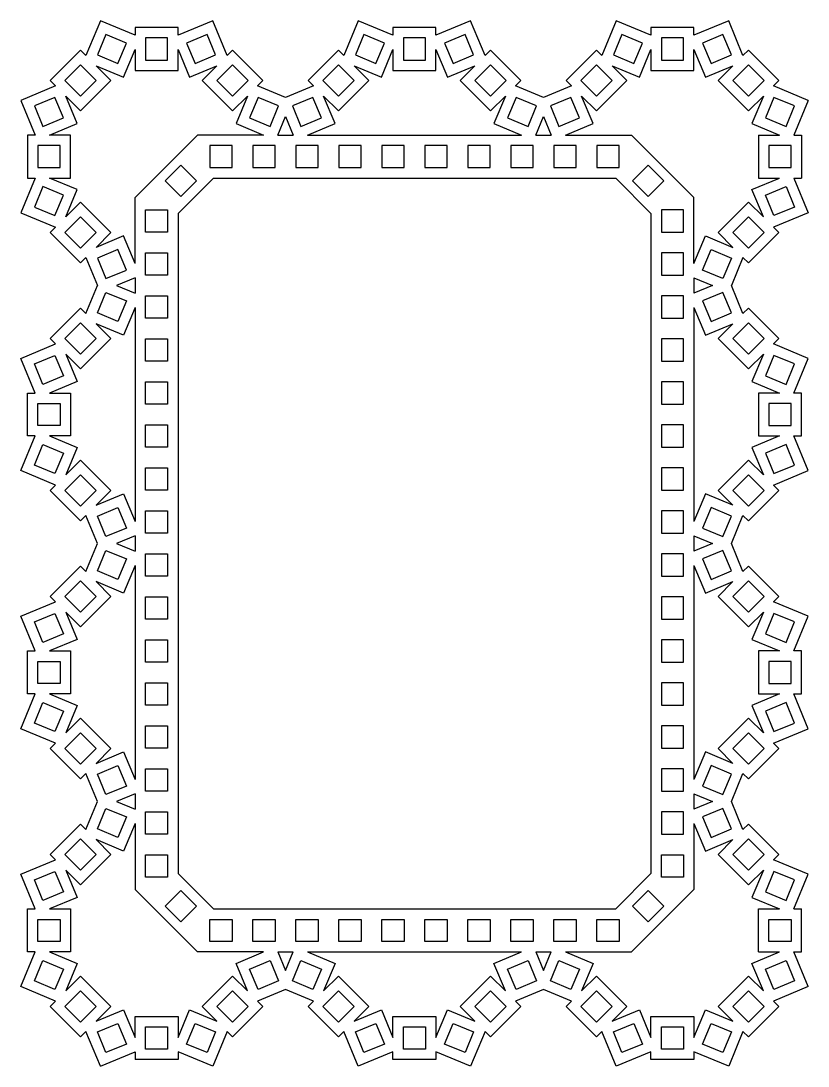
# Model space of a CAD drawing. Extents: x 198 to 660, y 50 to 237.
# Drawn here: x 198.4 to 311.7, y 49.9 to 200.3 of the extents above; entities that cross this region are included whole.
import ezdxf

# ---------------------------------------------------------------- set-up
doc = ezdxf.new("R2010")
doc.units = 0
doc.layers.get('0').update_dxf_attribs({"linetype": 'CONTINUOUS'})

msp = doc.modelspace()

# ---------------------------------------------------------------- linework, layer by layer
for p, q in [((209.83, 200.32), (207.76, 195.33)), ((214.82, 198.26), (209.83, 200.32)), ((226, 200.32), (221.01, 198.26)), ((228.06, 195.33), (226, 200.32)), ((246.95, 200.32), (244.89, 195.33)), ((251.94, 198.26), (246.95, 200.32)), ((263.12, 200.32), (258.13, 198.26)), ((265.19, 195.33), (263.12, 200.32)), ((284.08, 200.32), (282.01, 195.33)), ((289.07, 198.26), (284.08, 200.32)), ((300.25, 200.32), (295.26, 198.26)), ((302.31, 195.33), (300.25, 200.32)), ((221.01, 199.37), (214.82, 199.37)), ((214.82, 199.37), (214.82, 198.26)), ((221.01, 198.26), (221.01, 199.37)), ((258.13, 199.37), (251.94, 199.37)), ((251.94, 199.37), (251.94, 198.26)), ((258.13, 198.26), (258.13, 199.37)), ((295.26, 199.37), (289.07, 199.37)), ((289.07, 199.37), (289.07, 198.26)), ((295.26, 198.26), (295.26, 199.37)), ((210.64, 198.36), (209.42, 195.42)), ((213.58, 197.14), (210.64, 198.36)), ((212.36, 194.2), (213.58, 197.14)), ((216.32, 197.87), (216.32, 194.68)), ((219.51, 197.87), (216.32, 197.87)), ((219.51, 194.68), (219.51, 197.87)), ((225.18, 198.36), (222.24, 197.14)), ((222.24, 197.14), (223.46, 194.2)), ((226.4, 195.42), (225.18, 198.36)), ((247.76, 198.36), (246.54, 195.42)), ((250.71, 197.14), (247.76, 198.36)), ((249.49, 194.2), (250.71, 197.14)), ((253.44, 197.87), (253.44, 194.68)), ((256.63, 197.87), (253.44, 197.87)), ((256.63, 194.68), (256.63, 197.87)), ((262.31, 198.36), (259.37, 197.14)), ((259.37, 197.14), (260.58, 194.2)), ((263.53, 195.42), (262.31, 198.36)), ((284.89, 198.36), (283.67, 195.42)), ((287.83, 197.14), (284.89, 198.36)), ((286.61, 194.2), (287.83, 197.14)), ((290.57, 197.87), (290.57, 194.68)), ((293.76, 197.87), (290.57, 197.87)), ((293.76, 194.68), (293.76, 197.87)), ((299.43, 198.36), (296.49, 197.14)), ((296.49, 197.14), (297.71, 194.2)), ((300.65, 195.42), (299.43, 198.36)), ((206.97, 196.12), (202.6, 191.74)), ((207.76, 195.33), (206.97, 196.12)), ((213.18, 192.24), (214.82, 196.2)), ((214.82, 196.2), (214.82, 193.18)), ((221.01, 193.18), (221.01, 196.2)), ((221.01, 196.2), (222.65, 192.24)), ((228.85, 196.12), (228.06, 195.33)), ((233.23, 191.74), (228.85, 196.12)), ((244.1, 196.12), (239.72, 191.74)), ((244.89, 195.33), (244.1, 196.12)), ((250.3, 192.24), (251.94, 196.2)), ((251.94, 196.2), (251.94, 193.18)), ((258.13, 193.18), (258.13, 196.2)), ((258.13, 196.2), (259.77, 192.24)), ((265.98, 196.12), (265.19, 195.33)), ((270.35, 191.74), (265.98, 196.12)), ((281.22, 196.12), (276.85, 191.74)), ((282.01, 195.33), (281.22, 196.12)), ((287.43, 192.24), (289.07, 196.2)), ((289.07, 196.2), (289.07, 193.18)), ((295.26, 196.2), (296.9, 192.24)), ((295.26, 193.18), (295.26, 196.2)), ((303.1, 196.12), (302.31, 195.33)), ((307.48, 191.74), (303.1, 196.12)), ((209.42, 195.42), (212.36, 194.2)), ((216.32, 194.68), (219.51, 194.68)), ((223.46, 194.2), (226.4, 195.42)), ((246.54, 195.42), (249.49, 194.2)), ((253.44, 194.68), (256.63, 194.68)), ((260.58, 194.2), (263.53, 195.42)), ((283.67, 195.42), (286.61, 194.2)), ((290.57, 194.68), (293.76, 194.68)), ((297.71, 194.2), (300.65, 195.42)), ((206.97, 194), (204.72, 191.74)), ((209.23, 191.74), (206.97, 194)), ((209.21, 193.88), (213.18, 192.24)), ((211.35, 191.74), (209.21, 193.88)), ((214.82, 193.18), (221.01, 193.18)), ((222.65, 192.24), (226.61, 193.88)), ((226.61, 193.88), (224.48, 191.74)), ((228.85, 194), (226.6, 191.74)), ((231.1, 191.74), (228.85, 194)), ((244.1, 194), (241.85, 191.74)), ((246.35, 191.74), (244.1, 194)), ((246.34, 193.88), (250.3, 192.24)), ((248.47, 191.74), (246.34, 193.88)), ((251.94, 193.18), (258.13, 193.18)), ((259.77, 192.24), (263.74, 193.88)), ((263.74, 193.88), (261.6, 191.74)), ((265.98, 194), (263.72, 191.74)), ((268.23, 191.74), (265.98, 194)), ((281.22, 194), (278.97, 191.74)), ((283.48, 191.74), (281.22, 194)), ((283.46, 193.88), (287.43, 192.24)), ((285.6, 191.74), (283.46, 193.88)), ((289.07, 193.18), (295.26, 193.18)), ((296.9, 192.24), (300.86, 193.88)), ((300.86, 193.88), (298.73, 191.74)), ((303.1, 194), (300.85, 191.74)), ((305.35, 191.74), (303.1, 194)), ((202.6, 191.74), (203.39, 190.96)), ((204.72, 191.74), (206.97, 189.49)), ((206.97, 189.49), (209.23, 191.74)), ((206.97, 187.37), (211.35, 191.74)), ((224.48, 191.74), (228.85, 187.37)), ((226.6, 191.74), (228.85, 189.49)), ((228.85, 189.49), (231.1, 191.74)), ((232.44, 190.96), (233.23, 191.74)), ((239.72, 191.74), (240.51, 190.96)), ((241.85, 191.74), (244.1, 189.49)), ((244.1, 187.37), (248.47, 191.74)), ((244.1, 189.49), (246.35, 191.74)), ((261.6, 191.74), (265.98, 187.37)), ((263.72, 191.74), (265.98, 189.49)), ((265.98, 189.49), (268.23, 191.74)), ((269.56, 190.96), (270.35, 191.74)), ((276.85, 191.74), (277.64, 190.96)), ((278.97, 191.74), (281.22, 189.49)), ((281.22, 187.37), (285.6, 191.74)), ((281.22, 189.49), (283.48, 191.74)), ((298.73, 191.74), (303.1, 187.37)), ((300.85, 191.74), (303.1, 189.49)), ((303.1, 189.49), (305.35, 191.74)), ((306.69, 190.96), (307.48, 191.74)), ((203.39, 190.96), (198.39, 188.89)), ((236.47, 189.28), (232.44, 190.96)), ((240.51, 190.96), (236.47, 189.28)), ((273.6, 189.28), (269.56, 190.96)), ((277.64, 190.96), (273.6, 189.28)), ((311.68, 188.89), (306.69, 190.96)), ((198.39, 188.89), (200.46, 183.9)), ((203.3, 189.3), (200.35, 188.08)), ((200.35, 188.08), (201.57, 185.13)), ((204.52, 186.35), (203.3, 189.3)), ((206.48, 185.54), (204.84, 189.5)), ((204.84, 189.5), (206.97, 187.37)), ((228.85, 187.37), (230.99, 189.5)), ((230.99, 189.5), (229.35, 185.54)), ((232.52, 189.3), (231.31, 186.35)), ((235.47, 188.08), (232.52, 189.3)), ((234.25, 185.13), (235.47, 188.08)), ((240.42, 189.3), (237.48, 188.08)), ((237.48, 188.08), (238.7, 185.13)), ((241.64, 186.35), (240.42, 189.3)), ((243.6, 185.54), (241.96, 189.5)), ((241.96, 189.5), (244.1, 187.37)), ((265.98, 187.37), (268.11, 189.5)), ((268.11, 189.5), (266.47, 185.54)), ((269.65, 189.3), (268.43, 186.35)), ((272.59, 188.08), (269.65, 189.3)), ((271.38, 185.13), (272.59, 188.08)), ((277.55, 189.3), (274.6, 188.08)), ((274.6, 188.08), (275.82, 185.13)), ((278.77, 186.35), (277.55, 189.3)), ((279.09, 189.5), (281.22, 187.37)), ((280.73, 185.54), (279.09, 189.5)), ((303.1, 187.37), (305.24, 189.5)), ((305.24, 189.5), (303.6, 185.54)), ((306.77, 189.3), (305.56, 186.35)), ((309.72, 188.08), (306.77, 189.3)), ((308.5, 185.13), (309.72, 188.08)), ((311.68, 188.89), (309.61, 183.9)), ((235.36, 183.9), (236.47, 186.58)), ((236.47, 186.58), (237.59, 183.9)), ((272.49, 183.9), (273.6, 186.58)), ((273.6, 186.58), (274.71, 183.9)), ((201.57, 185.13), (204.52, 186.35)), ((202.52, 183.9), (206.48, 185.54)), ((229.35, 185.54), (233.31, 183.9)), ((231.31, 186.35), (234.25, 185.13)), ((238.7, 185.13), (241.64, 186.35)), ((239.64, 183.9), (243.6, 185.54)), ((266.47, 185.54), (270.43, 183.9)), ((268.43, 186.35), (271.38, 185.13)), ((275.82, 185.13), (278.77, 186.35)), ((276.77, 183.9), (280.73, 185.54)), ((303.6, 185.54), (307.56, 183.9)), ((305.56, 186.35), (308.5, 185.13)), ((199.35, 183.9), (199.35, 177.71)), ((200.46, 183.9), (199.35, 183.9)), ((205.54, 183.9), (202.52, 183.9)), ((205.54, 177.71), (205.54, 183.9)), ((223.79, 183.9), (214.82, 174.93)), ((233.31, 183.9), (223.79, 183.9)), ((235.36, 183.9), (237.59, 183.9)), ((239.64, 183.9), (270.43, 183.9)), ((272.49, 183.9), (274.71, 183.9)), ((276.77, 183.9), (286.28, 183.9)), ((286.28, 183.9), (295.26, 174.93)), ((304.54, 183.9), (304.54, 177.71)), ((304.54, 183.9), (307.56, 183.9)), ((309.61, 183.9), (310.72, 183.9)), ((310.72, 183.9), (310.72, 177.71)), ((204.04, 182.4), (200.85, 182.4)), ((200.85, 182.4), (200.85, 179.21)), ((204.04, 179.21), (204.04, 182.4)), ((225.6, 182.4), (225.6, 179.21)), ((228.79, 182.4), (225.6, 182.4)), ((228.79, 179.21), (228.79, 182.4)), ((234.97, 182.4), (231.79, 182.4)), ((231.79, 182.4), (231.79, 179.21)), ((234.97, 179.21), (234.97, 182.4)), ((237.97, 182.4), (237.97, 179.21)), ((241.16, 182.4), (237.97, 182.4)), ((241.16, 179.21), (241.16, 182.4)), ((247.35, 182.4), (244.16, 182.4)), ((244.16, 182.4), (244.16, 179.21)), ((247.35, 179.21), (247.35, 182.4)), ((250.35, 182.4), (250.35, 179.21)), ((253.54, 182.4), (250.35, 182.4)), ((253.54, 179.21), (253.54, 182.4)), ((259.72, 182.4), (256.54, 182.4)), ((256.54, 182.4), (256.54, 179.21)), ((259.72, 179.21), (259.72, 182.4)), ((262.72, 182.4), (262.72, 179.21)), ((265.91, 182.4), (262.72, 182.4)), ((265.91, 179.21), (265.91, 182.4)), ((272.1, 182.4), (268.91, 182.4)), ((268.91, 182.4), (268.91, 179.21)), ((272.1, 179.21), (272.1, 182.4)), ((275.1, 182.4), (275.1, 179.21)), ((278.29, 182.4), (275.1, 182.4)), ((278.29, 179.21), (278.29, 182.4)), ((284.47, 182.4), (281.29, 182.4)), ((281.29, 182.4), (281.29, 179.21)), ((284.47, 179.21), (284.47, 182.4)), ((309.22, 182.4), (306.04, 182.4)), ((306.04, 182.4), (306.04, 179.21)), ((309.22, 179.21), (309.22, 182.4)), ((200.85, 179.21), (204.04, 179.21)), ((221.43, 179.55), (219.17, 177.29)), ((223.68, 177.29), (221.43, 179.55)), ((225.6, 179.21), (228.79, 179.21)), ((231.79, 179.21), (234.97, 179.21)), ((237.97, 179.21), (241.16, 179.21)), ((244.16, 179.21), (247.35, 179.21)), ((250.35, 179.21), (253.54, 179.21)), ((256.54, 179.21), (259.72, 179.21)), ((262.72, 179.21), (265.91, 179.21)), ((268.91, 179.21), (272.1, 179.21)), ((275.1, 179.21), (278.29, 179.21)), ((281.29, 179.21), (284.47, 179.21)), ((286.39, 177.29), (288.65, 179.55)), ((288.65, 179.55), (290.9, 177.29)), ((306.04, 179.21), (309.22, 179.21)), ((200.46, 177.71), (198.39, 172.72)), ((199.35, 177.71), (200.46, 177.71)), ((206.48, 176.07), (202.52, 177.71)), ((202.52, 177.71), (205.54, 177.71)), ((221.01, 172.63), (226.09, 177.71)), ((226.09, 177.71), (283.99, 177.71)), ((289.07, 172.63), (283.99, 177.71)), ((303.6, 176.07), (307.56, 177.71)), ((304.54, 177.71), (307.56, 177.71)), ((309.61, 177.71), (311.68, 172.72)), ((309.61, 177.71), (310.72, 177.71)), ((201.57, 176.48), (200.35, 173.53)), ((204.52, 175.26), (201.57, 176.48)), ((204.84, 172.11), (206.48, 176.07)), ((219.17, 177.29), (221.43, 175.04)), ((223.68, 177.29), (221.43, 175.04)), ((286.39, 177.29), (288.65, 175.04)), ((290.9, 177.29), (288.65, 175.04)), ((305.24, 172.11), (303.6, 176.07)), ((305.56, 175.26), (308.5, 176.48)), ((308.5, 176.48), (309.72, 173.53)), ((203.3, 172.31), (204.52, 175.26)), ((214.82, 165.41), (214.82, 174.93)), ((295.26, 165.41), (295.26, 174.93)), ((306.77, 172.31), (305.56, 175.26)), ((200.35, 173.53), (203.3, 172.31)), ((206.97, 174.24), (204.84, 172.11)), ((211.35, 169.87), (206.97, 174.24)), ((216.32, 169.93), (216.32, 173.12)), ((216.32, 173.12), (219.51, 173.12)), ((219.51, 173.12), (219.51, 169.93)), ((290.57, 173.12), (290.57, 169.93)), ((293.76, 173.12), (290.57, 173.12)), ((293.76, 169.93), (293.76, 173.12)), ((298.73, 169.87), (303.1, 174.24)), ((303.1, 174.24), (305.24, 172.11)), ((309.72, 173.53), (306.77, 172.31)), ((198.39, 172.72), (203.39, 170.65)), ((206.97, 172.12), (204.72, 169.87)), ((209.23, 169.87), (206.97, 172.12)), ((221.01, 172.63), (221.01, 77.61)), ((289.07, 172.63), (289.07, 77.61)), ((300.85, 169.87), (303.1, 172.12)), ((303.1, 172.12), (305.35, 169.87)), ((311.68, 172.72), (306.69, 170.65)), ((203.39, 170.65), (202.6, 169.87)), ((306.69, 170.65), (307.48, 169.87)), ((202.6, 169.87), (206.97, 165.49)), ((204.72, 169.87), (206.97, 167.61)), ((206.97, 167.61), (209.23, 169.87)), ((209.21, 167.73), (211.35, 169.87)), ((213.18, 169.37), (209.21, 167.73)), ((214.82, 165.41), (213.18, 169.37)), ((219.51, 169.93), (216.32, 169.93)), ((290.57, 169.93), (293.76, 169.93)), ((295.26, 165.41), (296.9, 169.37)), ((296.9, 169.37), (300.86, 167.73)), ((300.86, 167.73), (298.73, 169.87)), ((303.1, 167.61), (300.85, 169.87)), ((307.48, 169.87), (303.1, 165.49)), ((305.35, 169.87), (303.1, 167.61)), ((212.36, 167.41), (209.42, 166.19)), ((213.58, 164.47), (212.36, 167.41)), ((296.49, 164.47), (297.71, 167.41)), ((297.71, 167.41), (300.65, 166.19)), ((206.97, 165.49), (207.76, 166.28)), ((207.76, 166.28), (209.43, 162.24)), ((209.42, 166.19), (210.64, 163.25)), ((216.32, 166.93), (219.51, 166.93)), ((216.32, 163.74), (216.32, 166.93)), ((219.51, 166.93), (219.51, 163.74)), ((290.57, 166.93), (290.57, 163.74)), ((293.76, 166.93), (290.57, 166.93)), ((293.76, 163.74), (293.76, 166.93)), ((300.65, 166.19), (299.43, 163.25)), ((302.31, 166.28), (300.64, 162.24)), ((303.1, 165.49), (302.31, 166.28)), ((210.64, 163.25), (213.58, 164.47)), ((299.43, 163.25), (296.49, 164.47)), ((214.82, 163.35), (212.13, 162.24)), ((214.82, 163.35), (214.82, 161.13)), ((219.51, 163.74), (216.32, 163.74)), ((290.57, 163.74), (293.76, 163.74)), ((295.26, 163.35), (295.26, 161.13)), ((295.26, 163.35), (297.94, 162.24)), ((207.76, 158.21), (209.43, 162.24)), ((209.42, 158.29), (210.64, 161.24)), ((210.64, 161.24), (213.58, 160.02)), ((212.13, 162.24), (214.82, 161.13)), ((297.94, 162.24), (295.26, 161.13)), ((299.43, 161.24), (296.49, 160.02)), ((300.65, 158.29), (299.43, 161.24)), ((302.31, 158.21), (300.64, 162.24)), ((213.58, 160.02), (212.36, 157.07)), ((216.32, 160.74), (219.51, 160.74)), ((216.32, 157.56), (216.32, 160.74)), ((219.51, 160.74), (219.51, 157.56)), ((290.57, 160.74), (290.57, 157.56)), ((293.76, 160.74), (290.57, 160.74)), ((293.76, 157.56), (293.76, 160.74)), ((296.49, 160.02), (297.71, 157.07)), ((202.6, 154.62), (206.97, 158.99)), ((206.97, 158.99), (207.76, 158.21)), ((212.36, 157.07), (209.42, 158.29)), ((214.82, 159.08), (213.18, 155.11)), ((214.82, 159.08), (214.82, 128.28)), ((295.26, 159.08), (295.26, 128.28)), ((295.26, 159.08), (296.9, 155.11)), ((297.71, 157.07), (300.65, 158.29)), ((303.1, 158.99), (302.31, 158.21)), ((307.48, 154.62), (303.1, 158.99)), ((204.72, 154.62), (206.97, 156.87)), ((206.97, 156.87), (209.23, 154.62)), ((213.18, 155.11), (209.21, 156.75)), ((209.21, 156.75), (211.35, 154.62)), ((219.51, 157.56), (216.32, 157.56)), ((290.57, 157.56), (293.76, 157.56)), ((296.9, 155.11), (300.86, 156.75)), ((300.86, 156.75), (298.73, 154.62)), ((303.1, 156.87), (300.85, 154.62)), ((305.35, 154.62), (303.1, 156.87)), ((198.39, 151.76), (203.39, 153.83)), ((203.39, 153.83), (202.6, 154.62)), ((206.97, 152.36), (204.72, 154.62)), ((209.23, 154.62), (206.97, 152.36)), ((211.35, 154.62), (206.97, 150.24)), ((216.32, 154.56), (219.51, 154.56)), ((216.32, 151.37), (216.32, 154.56)), ((219.51, 154.56), (219.51, 151.37)), ((290.57, 154.56), (290.57, 151.37)), ((293.76, 154.56), (290.57, 154.56)), ((293.76, 151.37), (293.76, 154.56)), ((298.73, 154.62), (303.1, 150.24)), ((300.85, 154.62), (303.1, 152.36)), ((303.1, 152.36), (305.35, 154.62)), ((306.69, 153.83), (307.48, 154.62)), ((311.68, 151.76), (306.69, 153.83)), ((200.35, 150.95), (203.3, 152.17)), ((203.3, 152.17), (204.52, 149.23)), ((204.84, 152.38), (206.48, 148.42)), ((206.97, 150.24), (204.84, 152.38)), ((303.1, 150.24), (305.24, 152.38)), ((305.24, 152.38), (303.6, 148.42)), ((306.77, 152.17), (305.56, 149.23)), ((309.72, 150.95), (306.77, 152.17)), ((200.46, 146.77), (198.39, 151.76)), ((201.57, 148.01), (200.35, 150.95)), ((219.51, 151.37), (216.32, 151.37)), ((290.57, 151.37), (293.76, 151.37)), ((308.5, 148.01), (309.72, 150.95)), ((309.61, 146.77), (311.68, 151.76)), ((204.52, 149.23), (201.57, 148.01)), ((305.56, 149.23), (308.5, 148.01)), ((206.48, 148.42), (202.52, 146.77)), ((216.32, 148.37), (219.51, 148.37)), ((216.32, 145.18), (216.32, 148.37)), ((219.51, 148.37), (219.51, 145.18)), ((293.76, 148.37), (290.57, 148.37)), ((290.57, 148.37), (290.57, 145.18)), ((293.76, 145.18), (293.76, 148.37)), ((303.6, 148.42), (307.56, 146.77)), ((199.35, 140.59), (199.35, 146.77)), ((199.35, 146.77), (200.46, 146.77)), ((202.52, 146.77), (205.54, 146.77)), ((205.54, 146.77), (205.54, 140.59)), ((304.54, 146.77), (304.54, 140.59)), ((307.56, 146.77), (304.54, 146.77)), ((310.72, 146.77), (309.61, 146.77)), ((310.72, 140.59), (310.72, 146.77)), ((200.85, 145.27), (204.04, 145.27)), ((200.85, 142.09), (200.85, 145.27)), ((204.04, 145.27), (204.04, 142.09)), ((219.51, 145.18), (216.32, 145.18)), ((290.57, 145.18), (293.76, 145.18)), ((306.04, 145.27), (306.04, 142.09)), ((309.22, 145.27), (306.04, 145.27)), ((309.22, 142.09), (309.22, 145.27)), ((204.04, 142.09), (200.85, 142.09)), ((216.32, 142.18), (219.51, 142.18)), ((216.32, 138.99), (216.32, 142.18)), ((219.51, 142.18), (219.51, 138.99)), ((293.76, 142.18), (290.57, 142.18)), ((290.57, 142.18), (290.57, 138.99)), ((293.76, 138.99), (293.76, 142.18)), ((306.04, 142.09), (309.22, 142.09)), ((198.39, 135.6), (200.46, 140.59)), ((200.46, 140.59), (199.35, 140.59)), ((205.54, 140.59), (202.52, 140.59)), ((202.52, 140.59), (206.48, 138.94)), ((307.56, 140.59), (303.6, 138.94)), ((304.54, 140.59), (307.56, 140.59)), ((311.68, 135.6), (309.61, 140.59)), ((309.61, 140.59), (310.72, 140.59)), ((200.35, 136.41), (201.57, 139.35)), ((201.57, 139.35), (204.52, 138.13)), ((206.48, 138.94), (204.84, 134.98)), ((219.51, 138.99), (216.32, 138.99)), ((290.57, 138.99), (293.76, 138.99)), ((303.6, 138.94), (305.24, 134.98)), ((308.5, 139.35), (305.56, 138.13)), ((309.72, 136.41), (308.5, 139.35)), ((204.52, 138.13), (203.3, 135.19)), ((204.84, 134.98), (206.97, 137.12)), ((206.97, 137.12), (211.35, 132.74)), ((303.1, 137.12), (298.73, 132.74)), ((305.24, 134.98), (303.1, 137.12)), ((305.56, 138.13), (306.77, 135.19)), ((203.39, 133.53), (198.39, 135.6)), ((203.3, 135.19), (200.35, 136.41)), ((216.32, 135.99), (219.51, 135.99)), ((216.32, 132.81), (216.32, 135.99)), ((219.51, 135.99), (219.51, 132.81)), ((293.76, 135.99), (290.57, 135.99)), ((290.57, 135.99), (290.57, 132.81)), ((293.76, 132.81), (293.76, 135.99)), ((306.69, 133.53), (311.68, 135.6)), ((306.77, 135.19), (309.72, 136.41)), ((204.72, 132.74), (206.97, 135)), ((206.97, 135), (209.23, 132.74)), ((303.1, 135), (300.85, 132.74)), ((305.35, 132.74), (303.1, 135)), ((202.6, 132.74), (203.39, 133.53)), ((206.97, 128.37), (202.6, 132.74)), ((206.97, 130.49), (204.72, 132.74)), ((209.23, 132.74), (206.97, 130.49)), ((211.35, 132.74), (209.21, 130.61)), ((219.51, 132.81), (216.32, 132.81)), ((290.57, 132.81), (293.76, 132.81)), ((298.73, 132.74), (300.86, 130.61)), ((300.85, 132.74), (303.1, 130.49)), ((303.1, 128.37), (307.48, 132.74)), ((303.1, 130.49), (305.35, 132.74)), ((307.48, 132.74), (306.69, 133.53)), ((209.21, 130.61), (213.18, 132.25)), ((213.18, 132.25), (214.82, 128.28)), ((296.9, 132.25), (295.26, 128.28)), ((300.86, 130.61), (296.9, 132.25)), ((209.42, 129.07), (212.36, 130.29)), ((212.36, 130.29), (213.58, 127.34)), ((216.32, 129.81), (219.51, 129.81)), ((216.32, 126.62), (216.32, 129.81)), ((219.51, 129.81), (219.51, 126.62)), ((293.76, 129.81), (290.57, 129.81)), ((290.57, 129.81), (290.57, 126.62)), ((293.76, 126.62), (293.76, 129.81)), ((297.71, 130.29), (296.49, 127.34)), ((300.65, 129.07), (297.71, 130.29)), ((207.76, 129.15), (206.97, 128.37)), ((209.43, 125.12), (207.76, 129.15)), ((210.64, 126.12), (209.42, 129.07)), ((299.43, 126.12), (300.65, 129.07)), ((300.64, 125.12), (302.31, 129.15)), ((302.31, 129.15), (303.1, 128.37)), ((213.58, 127.34), (210.64, 126.12)), ((219.51, 126.62), (216.32, 126.62)), ((290.57, 126.62), (293.76, 126.62)), ((296.49, 127.34), (299.43, 126.12)), ((207.76, 121.08), (209.43, 125.12)), ((214.82, 126.23), (212.13, 125.12)), ((212.13, 125.12), (214.82, 124.01)), ((214.82, 126.23), (214.82, 124.01)), ((295.26, 126.23), (295.26, 124.01)), ((295.26, 126.23), (297.94, 125.12)), ((297.94, 125.12), (295.26, 124.01)), ((302.31, 121.08), (300.64, 125.12)), ((209.42, 121.17), (210.64, 124.11)), ((210.64, 124.11), (213.58, 122.89)), ((216.32, 123.62), (219.51, 123.62)), ((216.32, 120.43), (216.32, 123.62)), ((219.51, 123.62), (219.51, 120.43)), ((293.76, 123.62), (290.57, 123.62)), ((290.57, 123.62), (290.57, 120.43)), ((293.76, 120.43), (293.76, 123.62)), ((299.43, 124.11), (296.49, 122.89)), ((300.65, 121.17), (299.43, 124.11)), ((202.6, 117.49), (206.97, 121.87)), ((206.97, 121.87), (207.76, 121.08)), ((213.58, 122.89), (212.36, 119.95)), ((214.82, 121.95), (213.18, 117.99)), ((214.82, 121.95), (214.82, 91.16)), ((295.26, 121.95), (295.26, 91.16)), ((295.26, 121.95), (296.9, 117.99)), ((296.49, 122.89), (297.71, 119.95)), ((303.1, 121.87), (302.31, 121.08)), ((307.48, 117.49), (303.1, 121.87)), ((212.36, 119.95), (209.42, 121.17)), ((219.51, 120.43), (216.32, 120.43)), ((290.57, 120.43), (293.76, 120.43)), ((297.71, 119.95), (300.65, 121.17)), ((204.72, 117.49), (206.97, 119.75)), ((206.97, 119.75), (209.23, 117.49)), ((213.18, 117.99), (209.21, 119.63)), ((209.21, 119.63), (211.35, 117.49)), ((296.9, 117.99), (300.86, 119.63)), ((300.86, 119.63), (298.73, 117.49)), ((303.1, 119.75), (300.85, 117.49)), ((305.35, 117.49), (303.1, 119.75)), ((203.39, 116.71), (202.6, 117.49)), ((206.97, 115.24), (204.72, 117.49)), ((211.35, 117.49), (206.97, 113.12)), ((209.23, 117.49), (206.97, 115.24)), ((216.32, 117.43), (219.51, 117.43)), ((216.32, 114.24), (216.32, 117.43)), ((219.51, 117.43), (219.51, 114.24)), ((293.76, 117.43), (290.57, 117.43)), ((290.57, 117.43), (290.57, 114.24)), ((293.76, 114.24), (293.76, 117.43)), ((298.73, 117.49), (303.1, 113.12)), ((300.85, 117.49), (303.1, 115.24)), ((303.1, 115.24), (305.35, 117.49)), ((306.69, 116.71), (307.48, 117.49)), ((198.39, 114.64), (203.39, 116.71)), ((311.68, 114.64), (306.69, 116.71)), ((200.46, 109.65), (198.39, 114.64)), ((200.35, 113.83), (203.3, 115.05)), ((203.3, 115.05), (204.52, 112.1)), ((206.97, 113.12), (204.84, 115.25)), ((204.84, 115.25), (206.48, 111.29)), ((303.1, 113.12), (305.24, 115.25)), ((305.24, 115.25), (303.6, 111.29)), ((306.77, 115.05), (305.56, 112.1)), ((309.72, 113.83), (306.77, 115.05)), ((309.61, 109.65), (311.68, 114.64)), ((201.57, 110.88), (200.35, 113.83)), ((219.51, 114.24), (216.32, 114.24)), ((290.57, 114.24), (293.76, 114.24)), ((308.5, 110.88), (309.72, 113.83)), ((204.52, 112.1), (201.57, 110.88)), ((305.56, 112.1), (308.5, 110.88)), ((206.48, 111.29), (202.52, 109.65)), ((216.32, 111.24), (219.51, 111.24)), ((216.32, 108.06), (216.32, 111.24)), ((219.51, 111.24), (219.51, 108.06)), ((293.76, 111.24), (290.57, 111.24)), ((290.57, 111.24), (290.57, 108.06)), ((293.76, 108.06), (293.76, 111.24)), ((303.6, 111.29), (307.56, 109.65)), ((199.35, 103.46), (199.35, 109.65)), ((199.35, 109.65), (200.46, 109.65)), ((202.52, 109.65), (205.54, 109.65)), ((205.54, 109.65), (205.54, 103.46)), ((304.54, 109.65), (304.54, 103.46)), ((307.56, 109.65), (304.54, 109.65)), ((310.72, 109.65), (309.61, 109.65)), ((310.72, 103.46), (310.72, 109.65)), ((200.85, 108.15), (204.04, 108.15)), ((200.85, 104.96), (200.85, 108.15)), ((204.04, 108.15), (204.04, 104.96)), ((219.51, 108.06), (216.32, 108.06)), ((290.57, 108.06), (293.76, 108.06)), ((306.04, 108.15), (306.04, 104.96)), ((309.22, 108.15), (306.04, 108.15)), ((309.22, 104.96), (309.22, 108.15)), ((204.04, 104.96), (200.85, 104.96)), ((216.32, 101.87), (216.32, 105.06)), ((216.32, 105.06), (219.51, 105.06)), ((219.51, 105.06), (219.51, 101.87)), ((290.57, 105.06), (290.57, 101.87)), ((293.76, 105.06), (290.57, 105.06)), ((293.76, 101.87), (293.76, 105.06)), ((306.04, 104.96), (309.22, 104.96)), ((198.39, 98.47), (200.46, 103.46)), ((200.46, 103.46), (199.35, 103.46)), ((202.52, 103.46), (206.48, 101.82)), ((205.54, 103.46), (202.52, 103.46)), ((307.56, 103.46), (303.6, 101.82)), ((304.54, 103.46), (307.56, 103.46)), ((311.68, 98.47), (309.61, 103.46)), ((309.61, 103.46), (310.72, 103.46)), ((200.35, 99.28), (201.57, 102.23)), ((201.57, 102.23), (204.52, 101.01)), ((204.52, 101.01), (203.3, 98.06)), ((206.48, 101.82), (204.84, 97.86)), ((219.51, 101.87), (216.32, 101.87)), ((290.57, 101.87), (293.76, 101.87)), ((303.6, 101.82), (305.24, 97.86)), ((308.5, 102.23), (305.56, 101.01)), ((305.56, 101.01), (306.77, 98.06)), ((309.72, 99.28), (308.5, 102.23)), ((203.3, 98.06), (200.35, 99.28)), ((204.84, 97.86), (206.97, 99.99)), ((206.97, 99.99), (211.35, 95.62)), ((303.1, 99.99), (298.73, 95.62)), ((305.24, 97.86), (303.1, 99.99)), ((306.77, 98.06), (309.72, 99.28)), ((203.39, 96.4), (198.39, 98.47)), ((204.72, 95.62), (206.97, 97.87)), ((206.97, 97.87), (209.23, 95.62)), ((216.32, 98.87), (219.51, 98.87)), ((216.32, 95.68), (216.32, 98.87)), ((219.51, 98.87), (219.51, 95.68)), ((290.57, 98.87), (290.57, 95.68)), ((293.76, 98.87), (290.57, 98.87)), ((293.76, 95.68), (293.76, 98.87)), ((303.1, 97.87), (300.85, 95.62)), ((305.35, 95.62), (303.1, 97.87)), ((306.69, 96.4), (311.68, 98.47)), ((202.6, 95.62), (203.39, 96.4)), ((307.48, 95.62), (306.69, 96.4)), ((206.97, 91.24), (202.6, 95.62)), ((206.97, 93.36), (204.72, 95.62)), ((209.23, 95.62), (206.97, 93.36)), ((211.35, 95.62), (209.21, 93.48)), ((209.21, 93.48), (213.18, 95.12)), ((213.18, 95.12), (214.82, 91.16)), ((219.51, 95.68), (216.32, 95.68)), ((290.57, 95.68), (293.76, 95.68)), ((296.9, 95.12), (295.26, 91.16)), ((300.86, 93.48), (296.9, 95.12)), ((298.73, 95.62), (300.86, 93.48)), ((300.85, 95.62), (303.1, 93.36)), ((303.1, 91.24), (307.48, 95.62)), ((303.1, 93.36), (305.35, 95.62)), ((207.76, 92.03), (206.97, 91.24)), ((209.43, 87.99), (207.76, 92.03)), ((209.42, 91.94), (212.36, 93.16)), ((210.64, 89), (209.42, 91.94)), ((212.36, 93.16), (213.58, 90.22)), ((216.32, 92.68), (219.51, 92.68)), ((216.32, 89.49), (216.32, 92.68)), ((219.51, 92.68), (219.51, 89.49)), ((290.57, 92.68), (290.57, 89.49)), ((293.76, 92.68), (290.57, 92.68)), ((293.76, 89.49), (293.76, 92.68)), ((297.71, 93.16), (296.49, 90.22)), ((300.65, 91.94), (297.71, 93.16)), ((299.43, 89), (300.65, 91.94)), ((300.64, 87.99), (302.31, 92.03)), ((302.31, 92.03), (303.1, 91.24)), ((213.58, 90.22), (210.64, 89)), ((214.82, 89.1), (212.13, 87.99)), ((214.82, 89.1), (214.82, 86.88)), ((219.51, 89.49), (216.32, 89.49)), ((290.57, 89.49), (293.76, 89.49)), ((295.26, 89.1), (295.26, 86.88)), ((295.26, 89.1), (297.94, 87.99)), ((296.49, 90.22), (299.43, 89)), ((207.76, 83.96), (209.43, 87.99)), ((212.13, 87.99), (214.82, 86.88)), ((297.94, 87.99), (295.26, 86.88)), ((302.31, 83.96), (300.64, 87.99)), ((209.42, 84.04), (210.64, 86.99)), ((210.64, 86.99), (213.58, 85.77)), ((213.58, 85.77), (212.36, 82.82)), ((216.32, 86.49), (219.51, 86.49)), ((216.32, 83.31), (216.32, 86.49)), ((219.51, 86.49), (219.51, 83.31)), ((290.57, 86.49), (290.57, 83.31)), ((293.76, 86.49), (290.57, 86.49)), ((293.76, 83.31), (293.76, 86.49)), ((299.43, 86.99), (296.49, 85.77)), ((296.49, 85.77), (297.71, 82.82)), ((300.65, 84.04), (299.43, 86.99)), ((202.6, 80.37), (206.97, 84.74)), ((206.97, 84.74), (207.76, 83.96)), ((214.82, 84.83), (213.18, 80.86)), ((214.82, 84.83), (214.82, 75.31)), ((295.26, 84.83), (295.26, 75.31)), ((295.26, 84.83), (296.9, 80.86)), ((303.1, 84.74), (302.31, 83.96)), ((307.48, 80.37), (303.1, 84.74)), ((212.36, 82.82), (209.42, 84.04)), ((219.51, 83.31), (216.32, 83.31)), ((290.57, 83.31), (293.76, 83.31)), ((297.71, 82.82), (300.65, 84.04)), ((204.72, 80.37), (206.97, 82.62)), ((206.97, 82.62), (209.23, 80.37)), ((213.18, 80.86), (209.21, 82.5)), ((209.21, 82.5), (211.35, 80.37)), ((296.9, 80.86), (300.86, 82.5)), ((300.86, 82.5), (298.73, 80.37)), ((303.1, 82.62), (300.85, 80.37)), ((305.35, 80.37), (303.1, 82.62)), ((203.39, 79.58), (202.6, 80.37)), ((206.97, 78.11), (204.72, 80.37)), ((211.35, 80.37), (206.97, 75.99)), ((209.23, 80.37), (206.97, 78.11)), ((216.32, 77.12), (216.32, 80.31)), ((216.32, 80.31), (219.51, 80.31)), ((219.51, 80.31), (219.51, 77.12)), ((290.57, 77.12), (290.57, 80.31)), ((290.57, 80.31), (293.76, 80.31)), ((293.76, 80.31), (293.76, 77.12)), ((298.73, 80.37), (303.1, 75.99)), ((300.85, 80.37), (303.1, 78.11)), ((303.1, 78.11), (305.35, 80.37)), ((306.69, 79.58), (307.48, 80.37)), ((198.39, 77.51), (203.39, 79.58)), ((311.68, 77.51), (306.69, 79.58)), ((200.46, 72.52), (198.39, 77.51)), ((200.35, 76.7), (203.3, 77.92)), ((203.3, 77.92), (204.52, 74.98)), ((204.84, 78.13), (206.48, 74.17)), ((206.97, 75.99), (204.84, 78.13)), ((219.51, 77.12), (216.32, 77.12)), ((221.01, 77.61), (226.09, 72.52)), ((289.07, 77.61), (283.99, 72.52)), ((293.76, 77.12), (290.57, 77.12)), ((303.1, 75.99), (305.24, 78.13)), ((305.24, 78.13), (303.6, 74.17)), ((306.77, 77.92), (305.56, 74.98)), ((309.72, 76.7), (306.77, 77.92)), ((309.61, 72.52), (311.68, 77.51)), ((201.57, 73.76), (200.35, 76.7)), ((223.79, 66.34), (214.82, 75.31)), ((286.28, 66.34), (295.26, 75.31)), ((308.5, 73.76), (309.72, 76.7)), ((204.52, 74.98), (201.57, 73.76)), ((206.48, 74.17), (202.52, 72.52)), ((219.17, 72.94), (221.43, 75.2)), ((221.43, 75.2), (223.68, 72.94)), ((286.39, 72.94), (288.65, 75.2)), ((290.9, 72.94), (288.65, 75.2)), ((303.6, 74.17), (307.56, 72.52)), ((305.56, 74.98), (308.5, 73.76)), ((199.35, 66.34), (199.35, 72.52)), ((199.35, 72.52), (200.46, 72.52)), ((202.52, 72.52), (205.54, 72.52)), ((205.54, 72.52), (205.54, 66.34)), ((221.43, 70.69), (219.17, 72.94)), ((223.68, 72.94), (221.43, 70.69)), ((226.09, 72.52), (283.99, 72.52)), ((286.39, 72.94), (288.65, 70.69)), ((288.65, 70.69), (290.9, 72.94)), ((304.54, 66.34), (304.54, 72.52)), ((304.54, 72.52), (307.56, 72.52)), ((309.61, 72.52), (310.72, 72.52)), ((310.72, 66.34), (310.72, 72.52)), ((200.85, 71.02), (204.04, 71.02)), ((200.85, 67.84), (200.85, 71.02)), ((204.04, 71.02), (204.04, 67.84)), ((225.6, 67.84), (225.6, 71.02)), ((225.6, 71.02), (228.79, 71.02)), ((228.79, 71.02), (228.79, 67.84)), ((231.79, 71.02), (234.97, 71.02)), ((231.79, 67.84), (231.79, 71.02)), ((234.97, 71.02), (234.97, 67.84)), ((237.97, 67.84), (237.97, 71.02)), ((237.97, 71.02), (241.16, 71.02)), ((241.16, 71.02), (241.16, 67.84)), ((244.16, 71.02), (247.35, 71.02)), ((244.16, 67.84), (244.16, 71.02)), ((247.35, 71.02), (247.35, 67.84)), ((250.35, 67.84), (250.35, 71.02)), ((250.35, 71.02), (253.54, 71.02)), ((253.54, 71.02), (253.54, 67.84)), ((256.54, 71.02), (259.72, 71.02)), ((256.54, 67.84), (256.54, 71.02)), ((259.72, 71.02), (259.72, 67.84)), ((262.72, 67.84), (262.72, 71.02)), ((262.72, 71.02), (265.91, 71.02)), ((265.91, 71.02), (265.91, 67.84)), ((268.91, 71.02), (272.1, 71.02)), ((268.91, 67.84), (268.91, 71.02)), ((272.1, 71.02), (272.1, 67.84)), ((275.1, 67.84), (275.1, 71.02)), ((275.1, 71.02), (278.29, 71.02)), ((278.29, 71.02), (278.29, 67.84)), ((281.29, 71.02), (284.47, 71.02)), ((281.29, 67.84), (281.29, 71.02)), ((284.47, 71.02), (284.47, 67.84)), ((306.04, 71.02), (309.22, 71.02)), ((306.04, 67.84), (306.04, 71.02)), ((309.22, 71.02), (309.22, 67.84)), ((204.04, 67.84), (200.85, 67.84)), ((228.79, 67.84), (225.6, 67.84)), ((234.97, 67.84), (231.79, 67.84)), ((241.16, 67.84), (237.97, 67.84)), ((247.35, 67.84), (244.16, 67.84)), ((253.54, 67.84), (250.35, 67.84)), ((259.72, 67.84), (256.54, 67.84)), ((265.91, 67.84), (262.72, 67.84)), ((272.1, 67.84), (268.91, 67.84)), ((278.29, 67.84), (275.1, 67.84)), ((284.47, 67.84), (281.29, 67.84)), ((309.22, 67.84), (306.04, 67.84)), ((198.39, 61.35), (200.46, 66.34)), ((200.46, 66.34), (199.35, 66.34)), ((205.54, 66.34), (202.52, 66.34)), ((202.52, 66.34), (206.48, 64.69)), ((233.31, 66.34), (223.79, 66.34)), ((229.35, 64.69), (233.31, 66.34)), ((235.36, 66.34), (236.47, 63.65)), ((235.36, 66.34), (237.59, 66.34)), ((236.47, 63.65), (237.59, 66.34)), ((239.64, 66.34), (243.6, 64.69)), ((239.64, 66.34), (270.43, 66.34)), ((266.47, 64.69), (270.43, 66.34)), ((272.49, 66.34), (274.71, 66.34)), ((272.49, 66.34), (273.6, 63.65)), ((273.6, 63.65), (274.71, 66.34)), ((276.77, 66.34), (286.28, 66.34)), ((276.77, 66.34), (280.73, 64.69)), ((303.6, 64.69), (307.56, 66.34)), ((304.54, 66.34), (307.56, 66.34)), ((311.68, 61.35), (309.61, 66.34)), ((309.61, 66.34), (310.72, 66.34)), ((200.35, 62.16), (201.57, 65.1)), ((201.57, 65.1), (204.52, 63.88)), ((206.48, 64.69), (204.84, 60.73)), ((230.99, 60.73), (229.35, 64.69)), ((231.31, 63.88), (234.25, 65.1)), ((234.25, 65.1), (235.47, 62.16)), ((237.48, 62.16), (238.7, 65.1)), ((238.7, 65.1), (241.64, 63.88)), ((243.6, 64.69), (241.96, 60.73)), ((268.11, 60.73), (266.47, 64.69)), ((268.43, 63.88), (271.38, 65.1)), ((271.38, 65.1), (272.59, 62.16)), ((274.6, 62.16), (275.82, 65.1)), ((275.82, 65.1), (278.77, 63.88)), ((280.73, 64.69), (279.09, 60.73)), ((305.24, 60.73), (303.6, 64.69)), ((305.56, 63.88), (308.5, 65.1)), ((308.5, 65.1), (309.72, 62.16)), ((204.52, 63.88), (203.3, 60.94)), ((232.52, 60.94), (231.31, 63.88)), ((241.64, 63.88), (240.42, 60.94)), ((269.65, 60.94), (268.43, 63.88)), ((278.77, 63.88), (277.55, 60.94)), ((306.77, 60.94), (305.56, 63.88)), ((203.3, 60.94), (200.35, 62.16)), ((204.84, 60.73), (206.97, 62.87)), ((206.97, 62.87), (211.35, 58.49)), ((224.48, 58.49), (228.85, 62.87)), ((228.85, 62.87), (230.99, 60.73)), ((235.47, 62.16), (232.52, 60.94)), ((240.42, 60.94), (237.48, 62.16)), ((241.96, 60.73), (244.1, 62.87)), ((244.1, 62.87), (248.47, 58.49)), ((261.6, 58.49), (265.98, 62.87)), ((265.98, 62.87), (268.11, 60.73)), ((272.59, 62.16), (269.65, 60.94)), ((277.55, 60.94), (274.6, 62.16)), ((279.09, 60.73), (281.22, 62.87)), ((281.22, 62.87), (285.6, 58.49)), ((298.73, 58.49), (303.1, 62.87)), ((303.1, 62.87), (305.24, 60.73)), ((309.72, 62.16), (306.77, 60.94)), ((203.39, 59.28), (198.39, 61.35)), ((204.72, 58.49), (206.97, 60.75)), ((206.97, 60.75), (209.23, 58.49)), ((226.6, 58.49), (228.85, 60.75)), ((228.85, 60.75), (231.1, 58.49)), ((236.47, 60.95), (232.44, 59.28)), ((240.51, 59.28), (236.47, 60.95)), ((241.85, 58.49), (244.1, 60.75)), ((244.1, 60.75), (246.35, 58.49)), ((263.72, 58.49), (265.98, 60.75)), ((265.98, 60.75), (268.23, 58.49)), ((273.6, 60.95), (269.56, 59.28)), ((277.64, 59.28), (273.6, 60.95)), ((278.97, 58.49), (281.22, 60.75)), ((281.22, 60.75), (283.48, 58.49)), ((300.85, 58.49), (303.1, 60.75)), ((303.1, 60.75), (305.35, 58.49)), ((311.68, 61.35), (306.69, 59.28)), ((202.6, 58.49), (203.39, 59.28)), ((232.44, 59.28), (233.23, 58.49)), ((239.72, 58.49), (240.51, 59.28)), ((269.56, 59.28), (270.35, 58.49)), ((276.85, 58.49), (277.64, 59.28)), ((306.69, 59.28), (307.48, 58.49)), ((206.97, 54.12), (202.6, 58.49)), ((206.97, 56.24), (204.72, 58.49)), ((209.23, 58.49), (206.97, 56.24)), ((211.35, 58.49), (209.21, 56.36)), ((209.21, 56.36), (213.18, 58)), ((213.18, 58), (214.82, 54.03)), ((221.01, 54.03), (222.65, 58)), ((222.65, 58), (226.61, 56.36)), ((226.61, 56.36), (224.48, 58.49)), ((228.85, 56.24), (226.6, 58.49)), ((233.23, 58.49), (228.85, 54.12)), ((231.1, 58.49), (228.85, 56.24)), ((244.1, 54.12), (239.72, 58.49)), ((244.1, 56.24), (241.85, 58.49)), ((246.35, 58.49), (244.1, 56.24)), ((248.47, 58.49), (246.34, 56.36)), ((246.34, 56.36), (250.3, 58)), ((250.3, 58), (251.94, 54.03)), ((258.13, 54.03), (259.77, 58)), ((259.77, 58), (263.74, 56.36)), ((263.74, 56.36), (261.6, 58.49)), ((265.98, 56.24), (263.72, 58.49)), ((270.35, 58.49), (265.98, 54.12)), ((268.23, 58.49), (265.98, 56.24)), ((281.22, 54.12), (276.85, 58.49)), ((281.22, 56.24), (278.97, 58.49)), ((283.48, 58.49), (281.22, 56.24)), ((285.6, 58.49), (283.46, 56.36)), ((283.46, 56.36), (287.43, 58)), ((287.43, 58), (289.07, 54.03)), ((295.26, 54.03), (296.9, 58)), ((296.9, 58), (300.86, 56.36)), ((300.86, 56.36), (298.73, 58.49)), ((303.1, 56.24), (300.85, 58.49)), ((307.48, 58.49), (303.1, 54.12)), ((305.35, 58.49), (303.1, 56.24)), ((209.42, 54.82), (212.36, 56.04)), ((212.36, 56.04), (213.58, 53.09)), ((214.82, 54.03), (214.82, 57.06)), ((214.82, 57.06), (221.01, 57.06)), ((221.01, 57.06), (221.01, 54.03)), ((222.24, 53.09), (223.46, 56.04)), ((223.46, 56.04), (226.4, 54.82)), ((246.54, 54.82), (249.49, 56.04)), ((249.49, 56.04), (250.71, 53.09)), ((251.94, 54.03), (251.94, 57.06)), ((251.94, 57.06), (258.13, 57.06)), ((258.13, 57.06), (258.13, 54.03)), ((259.37, 53.09), (260.58, 56.04)), ((260.58, 56.04), (263.53, 54.82)), ((283.67, 54.82), (286.61, 56.04)), ((286.61, 56.04), (287.83, 53.09)), ((289.07, 57.06), (295.26, 57.06)), ((289.07, 54.03), (289.07, 57.06)), ((295.26, 57.06), (295.26, 54.03)), ((296.49, 53.09), (297.71, 56.04)), ((297.71, 56.04), (300.65, 54.82)), ((207.76, 54.9), (206.97, 54.12)), ((209.83, 49.91), (207.76, 54.9)), ((210.64, 51.87), (209.42, 54.82)), ((216.32, 55.56), (219.51, 55.56)), ((216.32, 52.37), (216.32, 55.56)), ((219.51, 55.56), (219.51, 52.37)), ((226.4, 54.82), (225.18, 51.87)), ((228.06, 54.9), (226, 49.91)), ((228.85, 54.12), (228.06, 54.9)), ((244.89, 54.9), (244.1, 54.12)), ((246.95, 49.91), (244.89, 54.9)), ((247.76, 51.87), (246.54, 54.82)), ((253.44, 55.56), (256.63, 55.56)), ((253.44, 52.37), (253.44, 55.56)), ((256.63, 55.56), (256.63, 52.37)), ((263.53, 54.82), (262.31, 51.87)), ((265.19, 54.9), (263.12, 49.91)), ((265.98, 54.12), (265.19, 54.9)), ((282.01, 54.9), (281.22, 54.12)), ((284.08, 49.91), (282.01, 54.9)), ((284.89, 51.87), (283.67, 54.82)), ((290.57, 55.56), (293.76, 55.56)), ((290.57, 52.37), (290.57, 55.56)), ((293.76, 55.56), (293.76, 52.37)), ((300.65, 54.82), (299.43, 51.87)), ((302.31, 54.9), (300.25, 49.91)), ((303.1, 54.12), (302.31, 54.9)), ((213.58, 53.09), (210.64, 51.87)), ((225.18, 51.87), (222.24, 53.09)), ((250.71, 53.09), (247.76, 51.87)), ((262.31, 51.87), (259.37, 53.09)), ((287.83, 53.09), (284.89, 51.87)), ((299.43, 51.87), (296.49, 53.09)), ((209.83, 49.91), (214.82, 51.98)), ((214.82, 51.98), (214.82, 50.87)), ((219.51, 52.37), (216.32, 52.37)), ((226, 49.91), (221.01, 51.98)), ((221.01, 51.98), (221.01, 50.87)), ((251.94, 51.98), (246.95, 49.91)), ((251.94, 50.87), (251.94, 51.98)), ((256.63, 52.37), (253.44, 52.37)), ((258.13, 51.98), (258.13, 50.87)), ((263.12, 49.91), (258.13, 51.98)), ((289.07, 51.98), (284.08, 49.91)), ((289.07, 50.87), (289.07, 51.98)), ((293.76, 52.37), (290.57, 52.37)), ((300.25, 49.91), (295.26, 51.98)), ((295.26, 51.98), (295.26, 50.87)), ((221.01, 50.87), (214.82, 50.87)), ((258.13, 50.87), (251.94, 50.87)), ((295.26, 50.87), (289.07, 50.87))]:
    msp.add_line(p, q)

doc.saveas('drawing.dxf')
